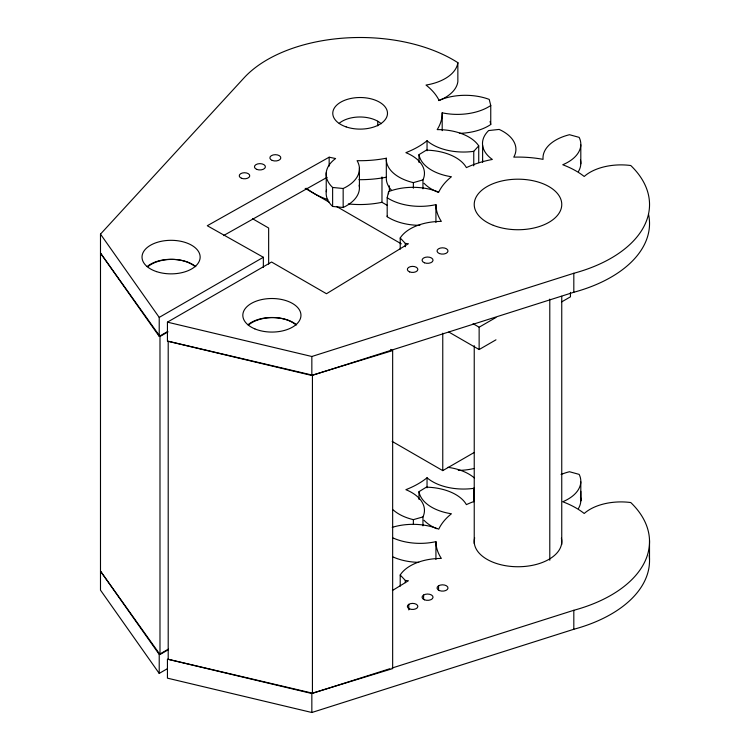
<?xml version="1.0" encoding="UTF-8"?>
<svg xmlns="http://www.w3.org/2000/svg" width="750" height="750" viewBox="0 0 750 750"><rect width="100%" height="100%" fill="white"/><g stroke="black" fill="none" stroke-linecap="round" stroke-linejoin="round"><path stroke-width="1.12" d="M326.231 172.725L326.231 191.709M359.419 168.047L359.419 187.031M482.616 145.341L482.616 162.216M580.809 491.316L580.809 500.803L580.809 481.819M580.809 163.791L580.809 144.806M387.188 197.737L388.566 191.616A43.772 25.275 0 0 1 438.741 192.159A82.069 47.381 0 0 1 451.425 176.747A43.772 25.275 0 0 1 419.006 154.631L426.356 150.15A43.772 25.275 0 0 1 466.397 167.616A82.069 47.381 0 0 1 492.347 159.45A43.772 25.275 0 0 1 488.644 130.556L499.153 129.422A43.772 25.275 0 0 1 513.769 157.144A82.069 47.381 0 0 1 543.066 159.347A43.772 25.275 0 0 1 569.484 134.709L579.15 137.363A43.772 25.275 0 0 1 562.744 164.747A82.069 47.381 0 0 1 584.212 176.475A43.772 25.275 0 0 1 630.666 165.506L630.872 165.628A131.325 75.816 0 0 1 573.816 273.272L573.816 292.256L311.841 375.487L167.438 341.137L167.438 322.153L271.575 262.022L326.484 293.728L408.394 243.75L405.319 243.412L400.209 237.994A43.772 25.275 0 0 1 441.347 221.4A82.069 47.381 0 0 1 435.928 204.637A43.772 25.275 0 0 1 387.188 197.737L387.188 216.722A43.772 25.275 0 0 0 419.869 225.328M387.188 216.722L387.375 215.578M438.797 100.612A43.772 25.275 0 0 0 457.856 81.656L457.856 62.672A43.772 25.275 0 0 1 426 85.059A82.069 47.381 0 0 1 439.069 100.359A43.772 25.275 0 0 1 489.225 99.403L490.753 105.506A43.772 25.275 0 0 1 442.191 112.809A82.069 47.381 0 0 1 437.184 129.619A43.772 25.275 0 0 1 478.734 145.866L473.756 151.331L473.756 165.853M167.297 668.738L159.216 673.406L100.491 590.138L100.491 234.131L244.116 77.794A131.325 75.816 0 0 1 457.856 62.672M474.422 487.678L473.756 488.344L473.756 501.75M419.006 499.472L419.006 491.653L426.356 487.162A43.772 25.275 0 0 1 466.397 504.628A82.069 47.381 0 0 1 473.925 501.506M392.409 590.513L408.394 580.763L405.319 580.434L400.209 575.006A43.772 25.275 0 0 1 441.347 558.422A82.069 47.381 0 0 1 435.928 541.65A43.772 25.275 0 0 1 392.587 537.75M167.297 331.716L159.216 336.384L159.216 317.4L263.353 257.278L263.353 267.328M168.066 649.856L159.984 654.525L159.984 336.497L168.066 331.828M473.072 323.709L479.137 327.206L495.975 317.484M448.828 332.044L479.137 349.547L495.975 339.825M561.525 301.978L570.45 296.831L570.45 292.359M392.147 441.403L442.762 470.625L474.216 452.466M159.216 673.406L159.216 654.422L168.309 649.163M359.184 185.109A43.772 25.275 0 0 1 343.163 207.487L332.625 206.447L332.625 187.463A43.772 25.275 0 0 1 335.606 158.541L329.156 157.2L207.281 225.731L263.353 257.278M223.528 235.584L327.122 177.328M167.438 322.153L311.841 356.494L573.816 273.272M649.228 555.45A131.325 75.816 0 0 1 573.816 629.269L311.841 712.5L167.438 678.15L167.438 659.166L311.841 693.516L389.878 668.719M392.109 668.016L573.816 610.284A131.325 75.816 0 0 0 630.872 502.65L630.666 502.528A43.772 25.275 0 0 0 584.212 513.488A82.069 47.381 0 0 0 562.744 501.759A43.772 25.275 0 0 0 579.15 474.384L569.484 471.731A43.772 25.275 0 0 0 561.075 474.488M473.756 151.331A43.772 25.275 0 0 1 427.041 140.756A82.069 47.381 0 0 1 405.872 152.653A43.772 25.275 0 0 1 422.953 179.897L413.363 182.634A43.772 25.275 0 0 1 386.325 158.222A82.069 47.381 0 0 1 357.084 160.669A43.772 25.275 0 0 1 343.163 188.503L343.163 207.487M473.756 488.344A43.772 25.275 0 0 1 427.041 477.769A82.069 47.381 0 0 1 405.872 489.675A43.772 25.275 0 0 1 422.953 516.919L413.363 519.647A43.772 25.275 0 0 1 393.178 509.897M312.431 375.15L392.653 350.578L392.653 668.606L312.431 693.178L168.206 659.269L168.206 341.241L312.431 375.15L312.431 693.178M343.163 188.503L332.625 187.463M348.337 203.934A64.566 37.275 0 0 0 381.975 202.303L387.516 205.509M305.175 188.353L329.475 202.378M336.562 206.466L401.297 243.844M252.487 218.691L268.65 228.028L268.65 264.122M390.637 349.416L392.653 350.578M159.984 336.497L100.491 253.116L159.216 336.384M159.984 654.525L100.491 571.153L159.216 654.422M100.491 234.131L159.216 317.4M490.097 121.434L490.753 124.5A43.772 25.275 0 0 1 459.422 133.35M649.509 540.478L649.509 559.472M573.816 610.284L573.816 629.269M561.75 296.278L561.75 544.547M549.788 299.119L549.788 560.269M490.753 105.506L490.753 124.5M479.137 327.206L479.137 349.547M478.734 145.866L478.734 162.619M474.234 345.684L474.234 543.6M442.762 333.206L442.762 470.625M442.191 112.809L442.191 130.678M438.553 585.806L438.553 590.269M435.928 204.637L435.928 222.506M435.928 541.65L435.928 559.519M427.041 140.756L427.041 150.806M427.041 477.769L427.041 487.828M423.591 595.022L423.591 599.494M422.953 179.897L422.953 188.831M422.953 516.919L422.953 525.853M419.006 154.631L419.006 162.45M413.363 182.634L413.363 188.212M413.363 519.647L413.363 524.119M408.778 604.331L408.778 609.919M405.319 243.412L405.319 246.759M405.319 580.434L405.319 582.666M400.209 237.994L400.209 249.159M400.209 575.006L400.209 586.181M389.372 185.822L389.372 191.588M388.566 191.616L388.566 193.847M386.325 158.222L386.325 177.206A43.772 25.275 0 0 0 391.444 190.153M381.975 176.944L381.975 202.303M377.756 121.247L377.756 125.859M329.156 157.2L329.156 166.134M311.841 356.494L311.841 375.487M311.841 693.516L311.841 712.5M418.734 562.341A43.772 25.275 0 0 1 392.587 556.744M580.444 496.988A43.772 25.275 0 0 1 578.419 508.547M436.688 528.694A43.772 25.275 0 0 1 424.041 520.284M473.906 468.534A43.772 25.275 0 0 1 458.287 470.391M419.006 491.653A43.772 25.275 0 0 0 451.425 513.769A82.069 47.381 0 0 0 438.741 529.172A43.772 25.275 0 0 0 392.203 527.362M561.394 538.172A43.772 25.275 0 0 1 517.697 566.747A43.772 25.275 0 0 1 474.675 537.834M447.909 467.316A43.772 25.275 0 0 1 474.3 477.919M648.572 214.425A131.325 75.816 0 0 1 573.816 292.256M580.444 159.966A43.772 25.275 0 0 1 578.419 171.534M482.494 162.338A43.772 25.275 0 0 1 482.644 160.359M438.544 192.413A43.772 25.275 0 0 1 424.041 183.262M247.941 324.769A29.072 16.781 0 0 1 295.847 324.769M386.325 177.206A82.069 47.381 0 0 1 358.931 179.681M332.625 206.447A43.772 25.275 0 0 1 326.569 189.731M147.131 266.569A29.072 16.781 0 0 1 195.037 266.569M147.9 266.672A29.072 16.781 0 0 1 195.806 266.672M248.709 324.881A29.072 16.781 0 0 1 296.616 324.881M327.825 199.594A64.566 37.275 0 0 1 306.609 188.259M339.225 123.281A25.172 14.531 0 0 1 381.206 123.722M424.472 599.803A5.475 3.159 0 0 0 433.022 597.441A5.475 3.159 0 0 0 425.194 594.347A5.475 3.159 0 0 0 424.472 599.803M439.444 590.588A5.475 3.159 0 0 0 447.984 588.216A5.475 3.159 0 0 0 440.156 585.131A5.475 3.159 0 0 0 439.444 590.588M409.631 608.925A5.259 3.038 0 0 0 417.834 606.647A5.259 3.038 0 0 0 410.325 603.684A5.259 3.038 0 0 0 409.631 608.925M254.841 328.884A29.072 16.781 0 0 0 300.806 317.025A29.072 16.781 0 0 0 260.034 299.972A29.072 16.781 0 0 0 254.841 328.884M493.294 225.328A43.772 25.275 0 0 0 561.638 206.381A43.772 25.275 0 0 0 499.041 181.678A43.772 25.275 0 0 0 493.294 225.328M424.472 262.791A5.475 3.159 0 0 0 433.022 260.419A5.475 3.159 0 0 0 425.194 257.334A5.475 3.159 0 0 0 424.472 262.791M439.444 253.566A5.475 3.159 0 0 0 447.984 251.194A5.475 3.159 0 0 0 440.156 248.109A5.475 3.159 0 0 0 439.444 253.566M409.631 271.903A5.259 3.038 0 0 0 417.834 269.634A5.259 3.038 0 0 0 410.325 266.663A5.259 3.038 0 0 0 409.631 271.903M156.553 271.622A29.072 16.781 0 0 0 200.147 257.091A29.072 16.781 0 0 0 156.553 242.559A29.072 16.781 0 0 0 156.553 271.622M346.134 126.891A27.356 15.797 0 0 0 387.488 113.531A27.356 15.797 0 0 0 346.762 99.534A27.356 15.797 0 0 0 346.134 126.891M256.744 169.369A5.475 3.159 0 0 0 265.369 167.1A5.475 3.159 0 0 0 257.653 163.922A5.475 3.159 0 0 0 256.744 169.369M272.175 160.406A5.475 3.159 0 0 0 280.791 158.138A5.475 3.159 0 0 0 273.075 154.959A5.475 3.159 0 0 0 272.175 160.406M241.444 178.238A5.259 3.038 0 0 0 249.731 176.053A5.259 3.038 0 0 0 242.316 173.006A5.259 3.038 0 0 0 241.444 178.238"/></g></svg>
